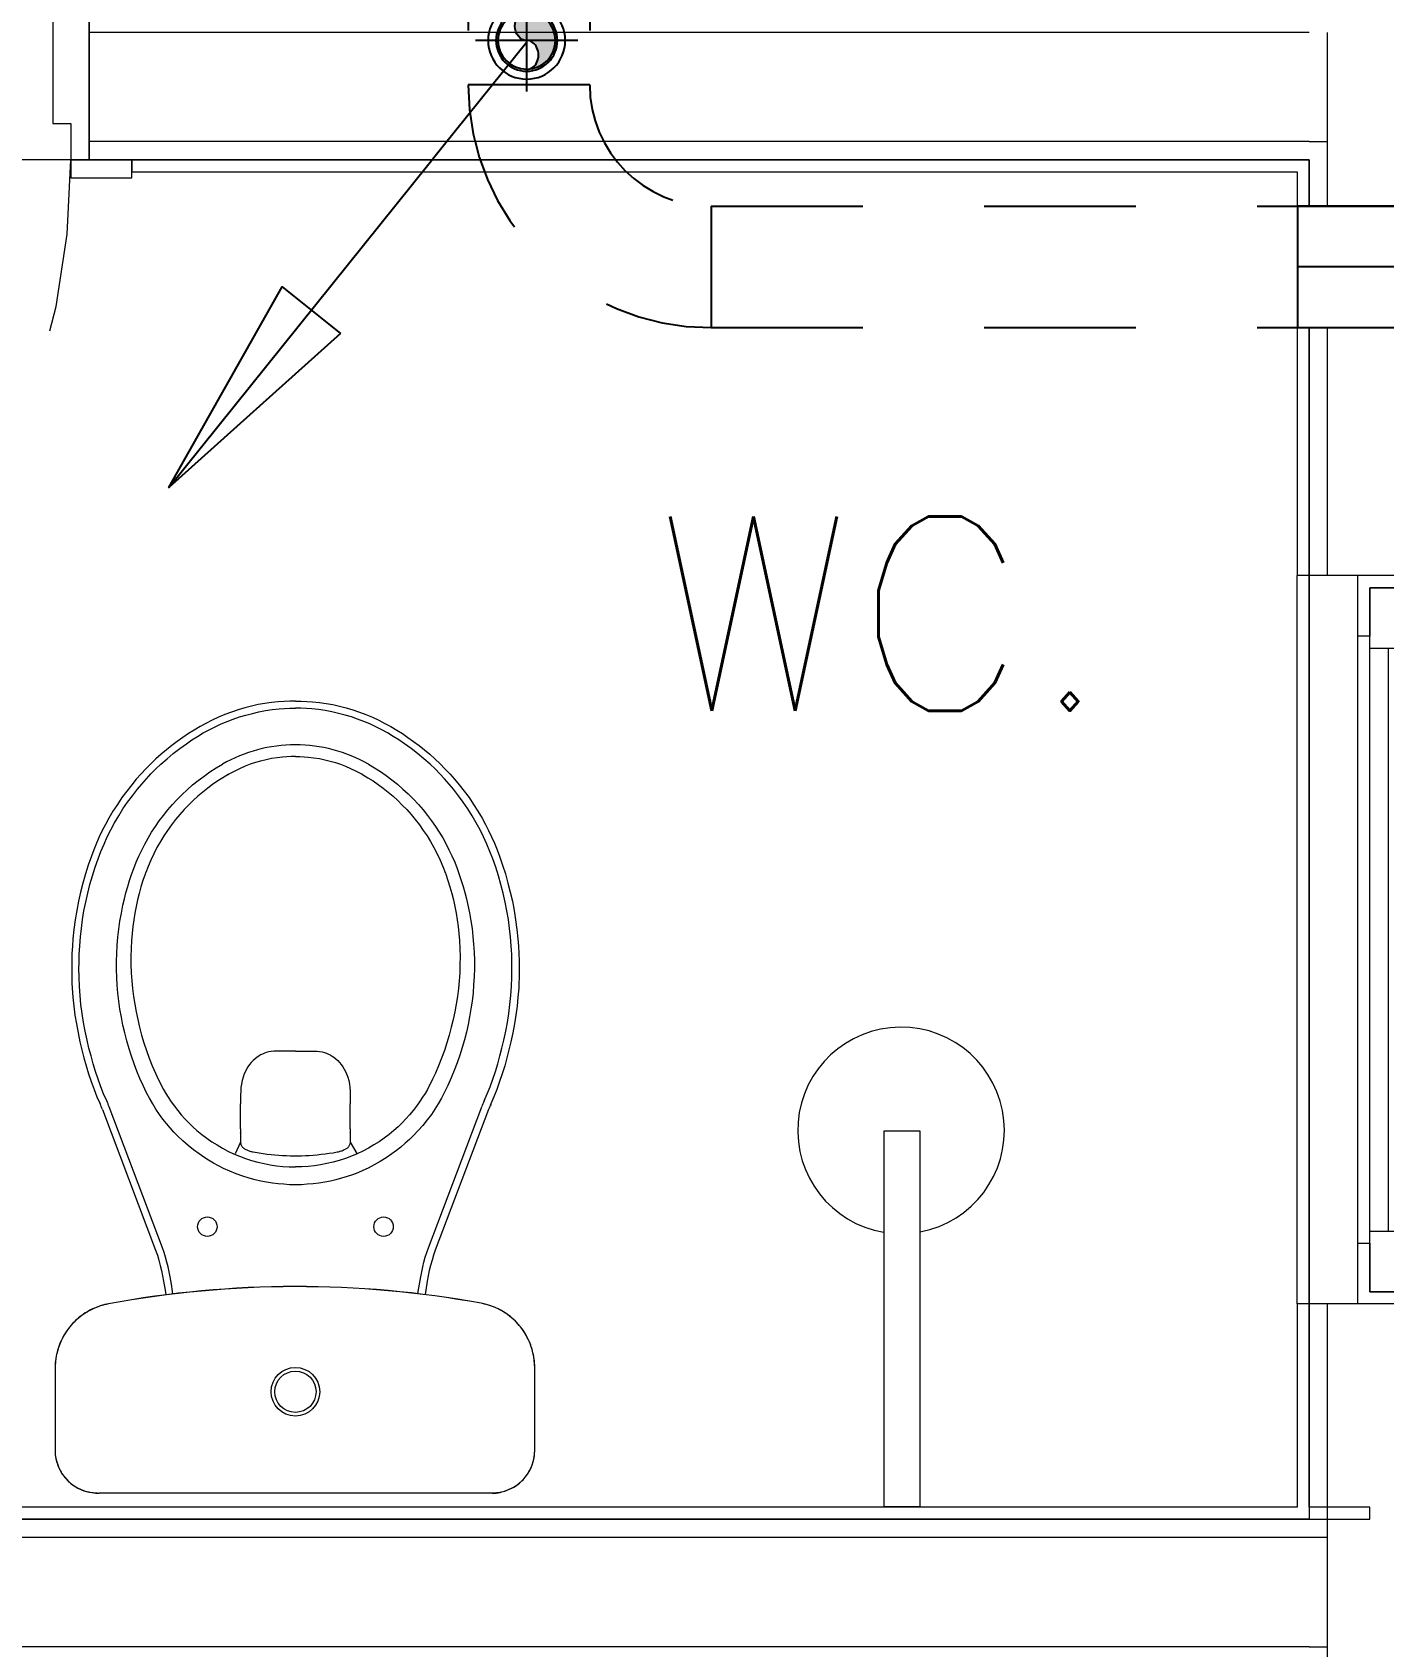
# Model space of a CAD drawing. Header units: millimetres. Extents: x 188.6 to 263.2, y 40.1 to 120.1.
# Drawn here: x 215.052 to 216.165, y 43.477 to 44.807 of the extents above; entities that cross this region are included whole.
import ezdxf

# ---------------------------------------------------------------- set-up
doc = ezdxf.new("R2010")
doc.units = ezdxf.units.MM
doc.set_wipeout_variables(frame=1)
for name, pattern in [('DASHDOT2', [0.5, 0.25, -0.125, 0, -0.125]), ('HIDDEN2', [0.1875, 0.125, -0.0625]), ('Linha Tracejada 3_1', [400, 300, -100]), ('Wipeout_Contour', [1000, 0, -1000])]:
    doc.linetypes.add(name, pattern=pattern)
for name, color, linetype in [('ARQ', 8, 'Continuous'), ('ARQ-BASE', 8, 'Continuous'), ('EXAUSTÃO-AQUECEDOR', 244, 'HIDDEN2'), ('GAS-COL', 7, 'Continuous'), ('GAS-PONTO', 202, 'Continuous'), ('Janelas ARCHICAD', 7, 'Continuous'), ('Portas ARCHICAD', 7, 'Continuous'), ('SAN-EIXOS', 8, 'DASHDOT2')]:
    doc.layers.add(name, color=color, linetype=linetype)
doc.styles.add('60-75', font='romans.shx', dxfattribs={"height": 0.12})
doc.dimstyles.new('IND75', dxfattribs={"dimtxt": 0.15, "dimasz": 0.1875, "dimexe": 0.15, "dimexo": 0, "dimgap": 0.1, "dimtad": 1, "dimzin": 10, "dimdsep": 46, "dimtxsty": '60-75', "dimcen": 0, "dimclrd": 256, "dimclre": 1, "dimclrt": 256, "dimadec": 0, "dimazin": 0, "dimtfac": 1, "dimtix": 1, "dimtmove": 2, "dimatfit": 3, "dimfxl": 0.15, "dimtolj": 1, "dimtzin": 6, "dimarcsym": 0})

# ---------------------------------------------------------------- blocks, each defined once
blk = doc.blocks.new('Janela 21')
at = {"layer": 'Janelas ARCHICAD', "color": 8, "linetype": 'Continuous', "lineweight": 0}
for p, q in [((-300, 80), (300, 80)), ((-300, 80), (-300, 65)), ((300, 80), (300, 65)), ((-300, 65), (-300, 0)), ((300, 65), (300, 0)), ((-300, 0), (-290, 0)), ((-300, 0), (-300, -50)), ((-300, 0), (-300, -50)), ((-290, 0), (-290, -40)), ((-290, 0), (290, 0)), ((290, -40), (290, 0)), ((290, 0), (300, 0)), ((300, 0), (300, -50)), ((300, 0), (300, -50)), ((-290, -10), (-240, -10)), ((-290, -40), (-290, -10)), ((-240, -10), (240, -10)), ((-240, -10), (-240, -40)), ((-240, -10), (240, -10)), ((240, -40), (240, -10)), ((240, -10), (290, -10)), ((290, -10), (290, -40)), ((-240, -25), (240, -25)), ((-250, -50), (-300, -50)), ((-300, -50), (-300, -75)), ((-290, -40), (-250, -40)), ((-240, -40), (-290, -40)), ((-250, -40), (-250, -50)), ((250, -50), (-250, -50)), ((240, -40), (-240, -40)), ((290, -40), (240, -40)), ((250, -50), (250, -40)), ((250, -40), (290, -40)), ((300, -50), (250, -50)), ((300, -50), (300, -75)), ((-300, -75), (-300, -90)), ((300, -75), (300, -90)), ((-300, -90), (300, -90))]:
    blk.add_line(p, q, dxfattribs=at)
blk = doc.blocks.new('Porta 21_4')
at = {"layer": 'Portas ARCHICAD', "color": 8, "linetype": 'Continuous', "lineweight": 0}
for p, q in [((270, 0), (270, 600)), ((270, 600), (300, 600)), ((300, 600), (300, 0)), ((-300, 15), (-350, 15)), ((-350, 15), (-350, 0)), ((-300, 0), (-300, 15)), ((350, 15), (300, 15)), ((300, 15), (300, 0)), ((350, 0), (350, 15)), ((-350, 0), (-300, 0)), ((-315, 0), (-350, 0)), ((-315, 0), (-350, 0)), ((-315, 0), (315, 0)), ((-300, 0), (-315, 0)), ((-315, 0), (-315, -120)), ((-315, -15), (-315, 0)), ((-315, -15), (-315, 0)), ((-300, -30), (-300, 0)), ((300, 0), (270, 0)), ((300, 0), (350, 0)), ((315, 0), (300, 0)), ((300, 0), (300, -30)), ((315, -120), (315, 0)), ((315, -15), (315, 0)), ((315, -15), (315, 0)), ((315, 0), (350, 0)), ((315, 0), (350, 0)), ((-315, -105), (-315, -15)), ((-315, -105), (-315, -15)), ((315, -105), (315, -15)), ((315, -105), (315, -15)), ((-285, -30), (-300, -30)), ((-285, -120), (-285, -30)), ((300, -30), (285, -30)), ((285, -30), (285, -120)), ((-315, -120), (-315, -105)), ((-315, -120), (-315, -105)), ((315, -120), (315, -105)), ((315, -120), (315, -105)), ((-300, -120), (-350, -120)), ((-350, -120), (-350, -135)), ((-315, -120), (-350, -120)), ((-315, -120), (-350, -120)), ((-315, -120), (-285, -120)), ((-300, -135), (-300, -120)), ((285, -120), (315, -120)), ((350, -120), (300, -120)), ((300, -120), (300, -135)), ((315, -120), (350, -120)), ((315, -120), (350, -120)), ((350, -135), (350, -120)), ((-350, -135), (-300, -135)), ((300, -135), (350, -135))]:
    blk.add_line(p, q, dxfattribs=at)
at = {"layer": 'Portas ARCHICAD', "color": 8, "linetype": 'Linha Tracejada 3_1', "lineweight": 0}
blk.add_arc((300, 0), 600, 90, 180, dxfattribs=at)
blk = doc.blocks.new('Vão de Janela Simples_10')
at = {"layer": 'Janelas ARCHICAD', "color": 8, "linetype": 'Continuous', "lineweight": 0}
for p, q in [((-300, 0), (-300, -10)), ((-300, 0), (300, 0)), ((300, 0), (300, -10)), ((-300, -10), (300, -10))]:
    blk.add_line(p, q, dxfattribs=at)
blk = doc.blocks.new('Vão de Porta Simples_20')
at = {"layer": 'Portas ARCHICAD', "color": 7, "linetype": 'Continuous', "lineweight": 0}
for p, q in [((-350, 0), (-350, -10)), ((350, 0), (350, -10))]:
    blk.add_line(p, q, dxfattribs=at)
blk = doc.blocks.new('arq-3pav')
at = {"layer": 'ARQ', "color": 8, "linetype": 'Continuous', "lineweight": 0}
for p, q in [((11.1853, 4.1024), (11.1353, 4.1024)), ((10.2602, 3.9534), (10.2602, 3.9532)), ((10.2602, 3.9534), (10.2602, 3.9534)), ((10.2053, 3.9388), (10.2049, 3.9386)), ((10.205, 3.9384), (10.2054, 3.9387)), ((10.315, 3.9387), (10.3154, 3.9384)), ((10.3151, 3.9388), (10.3155, 3.9386)), ((10.1369, 3.8578), (10.1368, 3.8575)), ((10.1369, 3.8575), (10.137, 3.8578)), ((10.3834, 3.8578), (10.3835, 3.8575)), ((10.3835, 3.8578), (10.3837, 3.8575)), ((10.2602, 3.7107), (10.2446, 3.7107)), ((10.2602, 3.7107), (10.2758, 3.7107)), ((10.1496, 3.6828), (10.1497, 3.6825)), ((10.1499, 3.6826), (10.1498, 3.683)), ((10.215, 3.6747), (10.215, 3.6672)), ((10.3054, 3.6747), (10.3054, 3.6672)), ((10.3706, 3.683), (10.3705, 3.6826)), ((10.3708, 3.6828), (10.3707, 3.6825)), ((10.1012, 3.6626), (10.145, 3.5466)), ((10.1506, 3.5487), (10.1067, 3.6647)), ((10.215, 3.6466), (10.215, 3.6672)), ((10.3054, 3.6466), (10.3054, 3.6672)), ((10.3698, 3.5487), (10.4137, 3.6647)), ((10.4192, 3.6626), (10.3754, 3.5466)), ((10.4215, 3.6665), (10.4216, 3.6665)), ((10.215, 3.6466), (10.215, 3.6432)), ((10.3054, 3.6466), (10.3054, 3.6432)), ((10.7449, 3.6448), (10.7449, 3.3353)), ((10.7749, 3.6448), (10.7449, 3.6448)), ((10.7749, 3.3353), (10.7749, 3.6448)), ((10.215, 3.6356), (10.2105, 3.6259)), ((10.215, 3.6431), (10.215, 3.6432)), ((10.215, 3.6432), (10.215, 3.643)), ((10.215, 3.643), (10.215, 3.6356)), ((10.3054, 3.6431), (10.3054, 3.6432)), ((10.3054, 3.6432), (10.3054, 3.643)), ((10.3054, 3.643), (10.3054, 3.6356)), ((10.3054, 3.6356), (10.3107, 3.6262)), ((10.2602, 3.6155), (10.2602, 3.6152)), ((10.1063, 3.5024), (10.1063, 3.5024)), ((10.4131, 3.5029), (10.4131, 3.5029)), ((11.1853, 3.5024), (11.1353, 3.5024)), ((10.0623, 3.4495), (10.0623, 3.3816)), ((10.0623, 3.4495), (10.0623, 3.4495)), ((10.0623, 3.4495), (10.0623, 3.3816)), ((10.4573, 3.3816), (10.4573, 3.45)), ((10.4573, 3.45), (10.4573, 3.45)), ((10.4573, 3.3816), (10.4573, 3.45)), ((10.0623, 3.3816), (10.0623, 3.3816)), ((10.4573, 3.3816), (10.4573, 3.3816)), ((10.0971, 3.3467), (10.0971, 3.3467)), ((10.4225, 3.3464), (10.0984, 3.3464)), ((10.4224, 3.3467), (10.4224, 3.3467)), ((10.4225, 3.3464), (10.4225, 3.3467)), ((10.7749, 3.3353), (10.7449, 3.3353))]:
    blk.add_line(p, q, dxfattribs=at)
at = {"layer": 'ARQ', "color": 8, "linetype": 'Continuous', "lineweight": 0, "flags": 128}
for points in [[(10.1253, 4.435), (11.0853, 4.435)], [(11.0853, 4.435), (11.0853, 4.1024)], [(10.2602, 3.9991), (10.2555, 3.9991), (10.2508, 3.9988), (10.2461, 3.9985), (10.2405, 3.9979), (10.235, 3.9971), (10.2295, 3.9961), (10.224, 3.9949), (10.2186, 3.9935), (10.213, 3.9918), (10.2075, 3.99), (10.2021, 3.9879), (10.1967, 3.9857), (10.1915, 3.9833), (10.1865, 3.9807), (10.1816, 3.978), (10.1768, 3.9752), (10.1721, 3.9722), (10.1675, 3.9691), (10.1629, 3.9658), (10.1583, 3.9624), (10.1539, 3.9589), (10.1495, 3.9552), (10.1453, 3.9514), (10.1411, 3.9474), (10.137, 3.9432), (10.133, 3.939), (10.1291, 3.9346), (10.1254, 3.9301), (10.1212, 3.9249), (10.1173, 3.9195), (10.1135, 3.9139), (10.1099, 3.9083), (10.1065, 3.9025), (10.1037, 3.8974), (10.1011, 3.8923), (10.0986, 3.8871), (10.0963, 3.8819), (10.0941, 3.8765), (10.0921, 3.8712), (10.0895, 3.8639), (10.0872, 3.8566), (10.0851, 3.8491), (10.0832, 3.8417), (10.0815, 3.8342), (10.0801, 3.8266), (10.0788, 3.8188), (10.0777, 3.8109), (10.0769, 3.8031), (10.0765, 3.7971), (10.0761, 3.7911), (10.0759, 3.7851), (10.0759, 3.7792)], [(10.0818, 3.7791), (10.0819, 3.783), (10.0821, 3.7902), (10.0825, 3.7975), (10.0831, 3.8047), (10.0839, 3.8118), (10.0849, 3.819), (10.086, 3.8261), (10.0875, 3.8334), (10.0891, 3.8407), (10.0909, 3.8479), (10.093, 3.855), (10.0952, 3.8621), (10.0977, 3.8691), (10.1, 3.8752), (10.1025, 3.8812), (10.1052, 3.8871), (10.1081, 3.893), (10.1112, 3.8987), (10.1146, 3.9045), (10.1181, 3.9102), (10.1219, 3.9157), (10.1259, 3.9211), (10.13, 3.9264), (10.1336, 3.9307), (10.1374, 3.935), (10.1412, 3.9391), (10.1452, 3.9431), (10.1493, 3.947), (10.1544, 3.9515), (10.1596, 3.9558), (10.1649, 3.9599), (10.1704, 3.9639), (10.1749, 3.967), (10.1796, 3.9699), (10.1843, 3.9728), (10.1892, 3.9754), (10.1941, 3.9779), (10.199, 3.9802), (10.2039, 3.9823), (10.209, 3.9842), (10.2141, 3.986), (10.2193, 3.9875), (10.2247, 3.9889), (10.2301, 3.9901), (10.2356, 3.9912), (10.2411, 3.992), (10.2467, 3.9926), (10.2512, 3.9929), (10.2557, 3.9931), (10.2602, 3.9932)], [(10.2602, 3.9991), (10.2649, 3.9991), (10.2696, 3.9988), (10.2743, 3.9985), (10.2799, 3.9979), (10.2854, 3.9971), (10.2909, 3.9961), (10.2964, 3.9949), (10.3019, 3.9935), (10.3074, 3.9918), (10.3129, 3.99), (10.3183, 3.9879), (10.3237, 3.9857), (10.329, 3.9833), (10.3339, 3.9807), (10.3388, 3.978), (10.3436, 3.9752), (10.3483, 3.9722), (10.3529, 3.9691), (10.3575, 3.9658), (10.3621, 3.9624), (10.3665, 3.9589), (10.3709, 3.9552), (10.3751, 3.9514), (10.3793, 3.9474), (10.3834, 3.9432), (10.3874, 3.939), (10.3913, 3.9346), (10.395, 3.9301), (10.3992, 3.9249), (10.4032, 3.9195), (10.4069, 3.9139), (10.4105, 3.9083), (10.4139, 3.9025), (10.4167, 3.8974), (10.4193, 3.8923), (10.4218, 3.8871), (10.4241, 3.8819), (10.4263, 3.8765), (10.4283, 3.8712), (10.4309, 3.8639), (10.4332, 3.8566), (10.4353, 3.8491), (10.4372, 3.8417), (10.4389, 3.8342), (10.4403, 3.8266), (10.4416, 3.8188), (10.4427, 3.8109), (10.4435, 3.8031), (10.4439, 3.7971), (10.4443, 3.7911), (10.4445, 3.7851), (10.4446, 3.7792)], [(10.4386, 3.7791), (10.4386, 3.783), (10.4384, 3.7902), (10.438, 3.7975), (10.4374, 3.8047), (10.4366, 3.8118), (10.4356, 3.819), (10.4344, 3.8261), (10.4329, 3.8334), (10.4313, 3.8407), (10.4295, 3.8479), (10.4274, 3.855), (10.4252, 3.8621), (10.4227, 3.8691), (10.4204, 3.8752), (10.4179, 3.8812), (10.4152, 3.8871), (10.4123, 3.893), (10.4092, 3.8987), (10.4058, 3.9045), (10.4023, 3.9102), (10.3985, 3.9157), (10.3946, 3.9211), (10.3904, 3.9264), (10.3868, 3.9307), (10.383, 3.935), (10.3792, 3.9391), (10.3752, 3.9431), (10.3711, 3.947), (10.366, 3.9515), (10.3608, 3.9558), (10.3555, 3.9599), (10.35, 3.9639), (10.3455, 3.967), (10.3408, 3.9699), (10.3361, 3.9728), (10.3313, 3.9754), (10.3264, 3.9779), (10.3215, 3.9802), (10.3165, 3.9823), (10.3114, 3.9842), (10.3063, 3.986), (10.3012, 3.9875), (10.2958, 3.9889), (10.2903, 3.9901), (10.2848, 3.9912), (10.2793, 3.992), (10.2738, 3.9926), (10.2692, 3.9929), (10.2647, 3.9931), (10.2602, 3.9932)], [(10.2602, 3.9534), (10.2567, 3.9533), (10.2532, 3.9531), (10.2496, 3.9529), (10.2451, 3.9523), (10.2405, 3.9516), (10.236, 3.9507), (10.2315, 3.9496), (10.2273, 3.9484), (10.223, 3.947), (10.2189, 3.9454), (10.2148, 3.9436), (10.2108, 3.9417), (10.208, 3.9403), (10.2053, 3.9388)], [(10.2602, 3.9534), (10.2637, 3.9533), (10.2673, 3.9531), (10.2708, 3.9529), (10.2753, 3.9523), (10.2799, 3.9516), (10.2844, 3.9507), (10.2889, 3.9496), (10.2931, 3.9484), (10.2974, 3.947), (10.3015, 3.9454), (10.3056, 3.9436), (10.3097, 3.9417), (10.3124, 3.9403), (10.3151, 3.9388)], [(10.127, 3.8612), (10.129, 3.8663), (10.1312, 3.8713), (10.1336, 3.8763), (10.1361, 3.8812), (10.1388, 3.886), (10.1417, 3.8909), (10.1448, 3.8957), (10.148, 3.9003), (10.1514, 3.9049), (10.155, 3.9093), (10.1588, 3.9137), (10.1627, 3.9179), (10.1668, 3.9221), (10.1711, 3.926), (10.1754, 3.9299), (10.1801, 3.9337), (10.1849, 3.9373), (10.1898, 3.9407), (10.1949, 3.944), (10.2, 3.947)], [(10.2049, 3.9386), (10.2005, 3.9359), (10.1962, 3.9332), (10.192, 3.9302), (10.1879, 3.9272), (10.1839, 3.924), (10.1799, 3.9206), (10.176, 3.917), (10.1722, 3.9134), (10.1686, 3.9096), (10.165, 3.9056), (10.1615, 3.9014), (10.1581, 3.897), (10.1549, 3.8925), (10.1518, 3.888), (10.149, 3.8833), (10.1461, 3.8783), (10.1435, 3.8732), (10.141, 3.868), (10.1388, 3.8627), (10.1369, 3.8578)], [(10.2049, 3.9386), (10.2049, 3.9385), (10.205, 3.9384), (10.205, 3.9384)], [(10.2053, 3.9388), (10.2054, 3.9387)], [(10.3151, 3.9388), (10.315, 3.9387)], [(10.3155, 3.9386), (10.3155, 3.9385), (10.3155, 3.9384), (10.3154, 3.9384)], [(10.3155, 3.9386), (10.3199, 3.9359), (10.3242, 3.9332), (10.3284, 3.9302), (10.3326, 3.9272), (10.3366, 3.924), (10.3406, 3.9206), (10.3445, 3.917), (10.3482, 3.9134), (10.3519, 3.9096), (10.3554, 3.9056), (10.3589, 3.9014), (10.3623, 3.897), (10.3655, 3.8925), (10.3686, 3.888), (10.3715, 3.8833), (10.3743, 3.8783), (10.3769, 3.8732), (10.3794, 3.868), (10.3816, 3.8627), (10.3835, 3.8578)], [(10.3204, 3.947), (10.3254, 3.9441), (10.3303, 3.9409), (10.335, 3.9376), (10.3397, 3.9341), (10.3442, 3.9305), (10.3488, 3.9265), (10.3532, 3.9225), (10.3574, 3.9182), (10.3615, 3.9138), (10.3654, 3.9093), (10.369, 3.9048), (10.3724, 3.9003), (10.3756, 3.8957), (10.3786, 3.8911), (10.3815, 3.8864), (10.3841, 3.8816), (10.3867, 3.8766), (10.3891, 3.8715), (10.3914, 3.8664), (10.3934, 3.8612)], [(10.1376, 3.6764), (10.1348, 3.6823), (10.1321, 3.6882), (10.1296, 3.6942), (10.1273, 3.7003), (10.1251, 3.7064), (10.1231, 3.7126), (10.1213, 3.7191), (10.1196, 3.7256), (10.1181, 3.7321), (10.1168, 3.7387), (10.1156, 3.7453), (10.1147, 3.7519), (10.114, 3.7584), (10.1134, 3.7649), (10.113, 3.7714), (10.1128, 3.7779), (10.1128, 3.7845), (10.113, 3.791), (10.1134, 3.7977), (10.1139, 3.8044), (10.1147, 3.8111), (10.1156, 3.8177), (10.1168, 3.8243), (10.1181, 3.8309), (10.1193, 3.836), (10.1206, 3.8411), (10.122, 3.8462), (10.1236, 3.8512), (10.1252, 3.8562), (10.127, 3.8612)], [(10.1368, 3.8575), (10.1364, 3.8564), (10.1346, 3.8512), (10.1329, 3.8459), (10.1315, 3.8406), (10.1301, 3.8352), (10.1289, 3.8299), (10.1279, 3.8243), (10.127, 3.8188), (10.1262, 3.8132), (10.1256, 3.8076), (10.1251, 3.8019), (10.1248, 3.7953), (10.1246, 3.7886), (10.1247, 3.7819), (10.125, 3.7752), (10.1254, 3.7686), (10.126, 3.7621), (10.1268, 3.7557), (10.1278, 3.7493), (10.129, 3.7429), (10.1303, 3.7366), (10.1318, 3.7303), (10.1335, 3.7238), (10.1354, 3.7174), (10.1375, 3.7111), (10.1398, 3.7048), (10.1423, 3.6986), (10.1449, 3.6925), (10.1472, 3.6876), (10.1496, 3.6828)], [(10.1368, 3.8575), (10.1369, 3.8575), (10.1369, 3.8575)], [(10.1369, 3.8578), (10.137, 3.8578), (10.137, 3.8578), (10.137, 3.8578)], [(10.3837, 3.8575), (10.384, 3.8564), (10.3858, 3.8512), (10.3875, 3.8459), (10.389, 3.8406), (10.3903, 3.8352), (10.3915, 3.8299), (10.3925, 3.8243), (10.3934, 3.8188), (10.3942, 3.8132), (10.3948, 3.8076), (10.3953, 3.8019), (10.3956, 3.7953), (10.3958, 3.7886), (10.3957, 3.7819), (10.3955, 3.7752), (10.395, 3.7686), (10.3944, 3.7621), (10.3936, 3.7557), (10.3926, 3.7493), (10.3915, 3.7429), (10.3901, 3.7366), (10.3886, 3.7303), (10.3869, 3.7238), (10.385, 3.7174), (10.3829, 3.7111), (10.3806, 3.7048), (10.3781, 3.6986), (10.3755, 3.6925), (10.3732, 3.6876), (10.3708, 3.6828)], [(10.3934, 3.8612), (10.3952, 3.8562), (10.3968, 3.8512), (10.3984, 3.8462), (10.3998, 3.8412), (10.4011, 3.8361), (10.4023, 3.8309), (10.4036, 3.8245), (10.4047, 3.8181), (10.4057, 3.8116), (10.4064, 3.8052), (10.407, 3.7987), (10.4074, 3.7921), (10.4076, 3.7854), (10.4076, 3.7787), (10.4074, 3.772), (10.407, 3.7653), (10.4065, 3.7586), (10.4057, 3.7519), (10.4048, 3.7455), (10.4037, 3.739), (10.4025, 3.7326), (10.401, 3.7263), (10.3994, 3.72), (10.3976, 3.7137), (10.3956, 3.7073), (10.3934, 3.701), (10.391, 3.6947), (10.3885, 3.6885), (10.3857, 3.6824), (10.3828, 3.6764)], [(10.3835, 3.8578), (10.3835, 3.8578), (10.3834, 3.8578), (10.3834, 3.8578)], [(10.3837, 3.8575), (10.3835, 3.8575), (10.3835, 3.8575)], [(10.0759, 3.7792), (10.0759, 3.775), (10.076, 3.7709), (10.0761, 3.7667), (10.0763, 3.7626), (10.0769, 3.7552), (10.0776, 3.7478), (10.0786, 3.7404), (10.0798, 3.733), (10.0811, 3.7257), (10.0827, 3.7184)], [(10.0885, 3.7197), (10.087, 3.727), (10.0856, 3.7343), (10.0844, 3.7416), (10.0835, 3.749), (10.0828, 3.7565), (10.0822, 3.764), (10.0819, 3.7716), (10.0818, 3.7791)], [(10.4319, 3.7197), (10.4335, 3.727), (10.4348, 3.7343), (10.436, 3.7416), (10.4369, 3.749), (10.4377, 3.7565), (10.4382, 3.764), (10.4385, 3.7716), (10.4386, 3.7791)], [(10.4446, 3.7792), (10.4445, 3.775), (10.4444, 3.7709), (10.4443, 3.7667), (10.4441, 3.7626), (10.4435, 3.7552), (10.4428, 3.7478), (10.4418, 3.7404), (10.4407, 3.733), (10.4393, 3.7257), (10.4377, 3.7184)], [(10.0827, 3.7184), (10.0843, 3.7117), (10.086, 3.7051), (10.0878, 3.6985), (10.0898, 3.692), (10.092, 3.6855), (10.0943, 3.679), (10.0967, 3.6731), (10.0992, 3.6672)], [(10.1047, 3.6696), (10.1022, 3.6754), (10.0999, 3.6812), (10.0976, 3.6874), (10.0955, 3.6938), (10.0936, 3.7002), (10.0918, 3.7067), (10.0901, 3.7132), (10.0885, 3.7197)], [(10.4157, 3.6696), (10.4182, 3.6754), (10.4205, 3.6812), (10.4228, 3.6874), (10.4249, 3.6938), (10.4268, 3.7002), (10.4286, 3.7067), (10.4303, 3.7132), (10.4319, 3.7197)], [(10.4377, 3.7184), (10.4361, 3.7117), (10.4344, 3.7051), (10.4326, 3.6985), (10.4306, 3.692), (10.4284, 3.6855), (10.4261, 3.679), (10.4237, 3.6731), (10.4212, 3.6672)], [(10.2286, 3.7057), (10.2269, 3.7044), (10.2253, 3.7029), (10.2238, 3.7013), (10.2224, 3.6996), (10.2211, 3.6978), (10.22, 3.6958), (10.219, 3.6939), (10.2181, 3.6919), (10.2171, 3.6892), (10.2164, 3.6864), (10.2157, 3.6834), (10.2153, 3.6806), (10.2151, 3.6777), (10.215, 3.6747)], [(10.2446, 3.7107), (10.2424, 3.7106), (10.2403, 3.7104), (10.2382, 3.71), (10.2362, 3.7095), (10.2346, 3.7089), (10.233, 3.7082), (10.2315, 3.7075), (10.2301, 3.7066), (10.2286, 3.7057)], [(10.2758, 3.7107), (10.278, 3.7106), (10.2801, 3.7104), (10.2822, 3.71), (10.2842, 3.7095), (10.2858, 3.7089), (10.2874, 3.7082), (10.2889, 3.7075), (10.2904, 3.7066), (10.2918, 3.7057)], [(10.2918, 3.7057), (10.2935, 3.7044), (10.2951, 3.7029), (10.2966, 3.7013), (10.298, 3.6996), (10.2993, 3.6978), (10.3004, 3.6958), (10.3014, 3.6939), (10.3023, 3.6919), (10.3033, 3.6892), (10.3041, 3.6864), (10.3047, 3.6834), (10.3051, 3.6806), (10.3053, 3.6777), (10.3054, 3.6747)], [(10.2602, 3.6006), (10.2554, 3.6006), (10.2507, 3.6009), (10.2459, 3.6013), (10.2412, 3.6019), (10.2364, 3.6026), (10.2316, 3.6036), (10.2269, 3.6047), (10.2222, 3.6059), (10.2168, 3.6076), (10.2114, 3.6095), (10.2061, 3.6117), (10.2009, 3.614), (10.1967, 3.6161), (10.1926, 3.6184), (10.1886, 3.6208), (10.1846, 3.6233), (10.1808, 3.6259), (10.1762, 3.6293), (10.1718, 3.6329), (10.1675, 3.6367), (10.1634, 3.6406), (10.1601, 3.644), (10.157, 3.6475), (10.1539, 3.6511), (10.151, 3.6547), (10.1483, 3.6585), (10.1453, 3.6628), (10.1426, 3.6673), (10.14, 3.6718), (10.1376, 3.6764)], [(10.1496, 3.6828), (10.1497, 3.6829), (10.1498, 3.6829), (10.1498, 3.6829)], [(10.15, 3.6826), (10.1499, 3.6826), (10.1499, 3.6825), (10.1497, 3.6825)], [(10.1497, 3.6825), (10.1515, 3.6791), (10.1534, 3.6758), (10.1554, 3.6726), (10.1579, 3.6688), (10.1605, 3.6652), (10.1633, 3.6616), (10.1661, 3.6582), (10.1692, 3.6548), (10.1724, 3.6515), (10.1757, 3.6483), (10.1791, 3.6452), (10.183, 3.642), (10.1871, 3.6389), (10.1913, 3.636), (10.1956, 3.6333), (10.2, 3.6307), (10.2046, 3.6283), (10.2093, 3.6261), (10.214, 3.6241), (10.219, 3.6222), (10.2241, 3.6206), (10.2292, 3.6192), (10.2344, 3.618), (10.2395, 3.617), (10.2446, 3.6162), (10.2498, 3.6157), (10.255, 3.6154), (10.2602, 3.6152)], [(10.3707, 3.6825), (10.3689, 3.6791), (10.367, 3.6758), (10.365, 3.6726), (10.3625, 3.6688), (10.3599, 3.6652), (10.3571, 3.6616), (10.3543, 3.6582), (10.3512, 3.6548), (10.348, 3.6515), (10.3447, 3.6483), (10.3413, 3.6452), (10.3374, 3.642), (10.3333, 3.6389), (10.3291, 3.636), (10.3248, 3.6333), (10.3204, 3.6307), (10.3158, 3.6283), (10.3111, 3.6261), (10.3064, 3.6241), (10.3014, 3.6222), (10.2963, 3.6206), (10.2912, 3.6192), (10.286, 3.618), (10.2809, 3.617), (10.2758, 3.6162), (10.2706, 3.6157), (10.2654, 3.6154), (10.2602, 3.6152)], [(10.3828, 3.6764), (10.3804, 3.6718), (10.3778, 3.6673), (10.3751, 3.6628), (10.3722, 3.6585), (10.3688, 3.6539), (10.3652, 3.6495), (10.3614, 3.6452), (10.3575, 3.6411), (10.3542, 3.6378), (10.3507, 3.6347), (10.3471, 3.6316), (10.3434, 3.6287), (10.3397, 3.6259), (10.3349, 3.6227), (10.3301, 3.6197), (10.3251, 3.6169), (10.3201, 3.6143), (10.3158, 3.6124), (10.3115, 3.6105), (10.3071, 3.6088), (10.3027, 3.6073), (10.2982, 3.6059), (10.2936, 3.6047), (10.289, 3.6036), (10.2843, 3.6027), (10.2796, 3.6019), (10.2748, 3.6013), (10.2699, 3.6009), (10.2651, 3.6006), (10.2602, 3.6006)], [(10.3705, 3.6826), (10.3705, 3.6826), (10.3705, 3.6826), (10.3706, 3.6825), (10.3707, 3.6825)], [(10.3708, 3.6828), (10.3707, 3.6829), (10.3707, 3.6829), (10.3706, 3.6829)], [(10.215, 3.6431), (10.215, 3.643)], [(10.2175, 3.6307), (10.2174, 3.6308), (10.2171, 3.6311), (10.2167, 3.6315), (10.2164, 3.6319), (10.2161, 3.6324), (10.2158, 3.6329), (10.2156, 3.6335), (10.2154, 3.6342), (10.2152, 3.6349), (10.215, 3.6356), (10.215, 3.6356)], [(10.3054, 3.6356), (10.3053, 3.6349), (10.305, 3.6341), (10.3048, 3.6334), (10.3045, 3.6328), (10.3042, 3.6323), (10.3039, 3.6318), (10.3036, 3.6314), (10.3033, 3.631), (10.3029, 3.6307), (10.3029, 3.6307)], [(10.3054, 3.6431), (10.3054, 3.643)], [(10.2255, 3.6274), (10.2252, 3.6275), (10.2244, 3.6276), (10.2237, 3.6278), (10.223, 3.628), (10.2223, 3.6283), (10.2216, 3.6285), (10.221, 3.6288), (10.2203, 3.6291), (10.2197, 3.6294), (10.2191, 3.6297), (10.2185, 3.63), (10.218, 3.6304), (10.2175, 3.6307)], [(10.2602, 3.6241), (10.2589, 3.6241), (10.2559, 3.6242), (10.2527, 3.6243), (10.2496, 3.6244), (10.2465, 3.6247), (10.2433, 3.6249), (10.2401, 3.6253), (10.2369, 3.6256), (10.2337, 3.6261), (10.2304, 3.6266), (10.2271, 3.6271), (10.2255, 3.6274)], [(10.2949, 3.6274), (10.2945, 3.6273), (10.2912, 3.6267), (10.2879, 3.6262), (10.2846, 3.6258), (10.2813, 3.6254), (10.2781, 3.625), (10.2748, 3.6247), (10.2716, 3.6245), (10.2685, 3.6243), (10.2653, 3.6242), (10.2622, 3.6241), (10.2602, 3.6241)], [(10.3029, 3.6307), (10.3026, 3.6305), (10.3021, 3.6302), (10.3015, 3.6298), (10.3009, 3.6295), (10.3003, 3.6292), (10.2996, 3.6288), (10.299, 3.6286), (10.2983, 3.6283), (10.2976, 3.6281), (10.2969, 3.6279), (10.2961, 3.6277), (10.2954, 3.6275), (10.2949, 3.6274)], [(10.145, 3.5466), (10.1465, 3.5425), (10.1477, 3.5383), (10.1489, 3.5341), (10.1499, 3.5298), (10.1508, 3.5254), (10.1516, 3.521), (10.1528, 3.5138), (10.1534, 3.5098)], [(10.1593, 3.5105), (10.159, 3.5125), (10.158, 3.5186), (10.157, 3.5247), (10.1562, 3.5287), (10.1553, 3.5328), (10.1543, 3.5368), (10.1532, 3.5408), (10.152, 3.5448), (10.1506, 3.5487)], [(10.3611, 3.5107), (10.3614, 3.5125), (10.3624, 3.5186), (10.3634, 3.5247), (10.3642, 3.5287), (10.3651, 3.5328), (10.3661, 3.5368), (10.3672, 3.5408), (10.3684, 3.5448), (10.3698, 3.5487)], [(10.3754, 3.5466), (10.374, 3.5425), (10.3727, 3.5383), (10.3715, 3.5341), (10.3705, 3.5298), (10.3696, 3.5254), (10.3688, 3.521), (10.3676, 3.5138), (10.367, 3.51)], [(10.1063, 3.5024), (10.1033, 3.5018), (10.1004, 3.501), (10.0975, 3.5), (10.0947, 3.4989), (10.092, 3.4976), (10.0893, 3.4962), (10.0867, 3.4946), (10.0842, 3.4929), (10.0818, 3.491), (10.0795, 3.489), (10.0774, 3.4869), (10.0753, 3.4847), (10.0734, 3.4823), (10.0717, 3.4799), (10.07, 3.4773), (10.0685, 3.4747), (10.0672, 3.472), (10.066, 3.4692), (10.065, 3.4664), (10.0641, 3.4635), (10.0634, 3.4606), (10.0629, 3.4576), (10.0625, 3.4546), (10.0623, 3.4516), (10.0623, 3.4495)], [(10.1063, 3.5024), (10.1061, 3.5024), (10.1044, 3.502), (10.1027, 3.5016), (10.101, 3.5012), (10.0994, 3.5007), (10.0978, 3.5001), (10.0962, 3.4995), (10.0946, 3.4989), (10.0931, 3.4982), (10.0915, 3.4974), (10.09, 3.4966), (10.0885, 3.4957), (10.0871, 3.4949), (10.0856, 3.4939), (10.0843, 3.4929), (10.0829, 3.4919), (10.0816, 3.4908), (10.0803, 3.4897), (10.079, 3.4886), (10.0778, 3.4874), (10.0766, 3.4861), (10.0755, 3.4849), (10.0744, 3.4836), (10.0733, 3.4822), (10.0723, 3.4809), (10.0713, 3.4795), (10.0704, 3.478), (10.0695, 3.4766), (10.0687, 3.4751), (10.0679, 3.4736), (10.0672, 3.472), (10.0665, 3.4705), (10.0659, 3.4689), (10.0653, 3.4673), (10.0647, 3.4657), (10.0642, 3.464), (10.0638, 3.4624), (10.0634, 3.4607), (10.0631, 3.459), (10.0628, 3.4573), (10.0626, 3.4557), (10.0624, 3.454), (10.0623, 3.4522), (10.0623, 3.4505), (10.0623, 3.4495)], [(10.4573, 3.45), (10.4572, 3.453), (10.4569, 3.456), (10.4565, 3.459), (10.4559, 3.462), (10.4552, 3.4649), (10.4542, 3.4678), (10.4532, 3.4706), (10.4519, 3.4734), (10.4505, 3.4761), (10.449, 3.4787), (10.4473, 3.4812), (10.4455, 3.4836), (10.4435, 3.4859), (10.4414, 3.4881), (10.4392, 3.4902), (10.4369, 3.4921), (10.4345, 3.4939), (10.432, 3.4956), (10.4294, 3.4971), (10.4267, 3.4985), (10.424, 3.4997), (10.4211, 3.5008), (10.4183, 3.5017), (10.4153, 3.5024), (10.4131, 3.5029)], [(10.4573, 3.45), (10.4573, 3.4502), (10.4573, 3.4519), (10.4572, 3.4536), (10.457, 3.4553), (10.4568, 3.457), (10.4566, 3.4587), (10.4563, 3.4604), (10.4559, 3.462), (10.4555, 3.4637), (10.4551, 3.4653), (10.4545, 3.467), (10.454, 3.4686), (10.4534, 3.4702), (10.4527, 3.4718), (10.452, 3.4733), (10.4512, 3.4748), (10.4504, 3.4763), (10.4496, 3.4778), (10.4486, 3.4793), (10.4477, 3.4807), (10.4467, 3.4821), (10.4457, 3.4834), (10.4446, 3.4847), (10.4435, 3.486), (10.4423, 3.4873), (10.4411, 3.4885), (10.4399, 3.4896), (10.4386, 3.4908), (10.4373, 3.4919), (10.4359, 3.4929), (10.4346, 3.4939), (10.4331, 3.4949), (10.4317, 3.4958), (10.4302, 3.4967), (10.4287, 3.4975), (10.4272, 3.4983), (10.4257, 3.499), (10.4241, 3.4997), (10.4225, 3.5003), (10.4209, 3.5009), (10.4193, 3.5014), (10.4176, 3.5019), (10.416, 3.5023), (10.4143, 3.5027), (10.4131, 3.5029)], [(11.0853, 3.5024), (11.0853, 3.3349)], [(10.0623, 3.3816), (10.0624, 3.3782), (10.0629, 3.3748), (10.0638, 3.3715), (10.0649, 3.3682), (10.0664, 3.3652), (10.0681, 3.3622), (10.0702, 3.3595), (10.0725, 3.3569), (10.075, 3.3546), (10.0778, 3.3526), (10.0807, 3.3508), (10.0838, 3.3494), (10.087, 3.3482), (10.0904, 3.3474), (10.0937, 3.3469), (10.0971, 3.3467)], [(10.0623, 3.3816), (10.0623, 3.3808), (10.0623, 3.3794), (10.0624, 3.3781), (10.0626, 3.3767), (10.0628, 3.3753), (10.0631, 3.374), (10.0634, 3.3726), (10.0638, 3.3713), (10.0642, 3.37), (10.0647, 3.3687), (10.0652, 3.3674), (10.0658, 3.3662), (10.0664, 3.365), (10.0671, 3.3638), (10.0678, 3.3626), (10.0686, 3.3615), (10.0694, 3.3604), (10.0703, 3.3593), (10.0712, 3.3583), (10.0721, 3.3573), (10.0731, 3.3563), (10.0741, 3.3554), (10.0751, 3.3545), (10.0762, 3.3536), (10.0773, 3.3528), (10.0785, 3.3521), (10.0797, 3.3514), (10.0809, 3.3507), (10.0821, 3.3501), (10.0833, 3.3495), (10.0846, 3.349), (10.0859, 3.3485), (10.0872, 3.3481), (10.0886, 3.3478), (10.0899, 3.3475), (10.0912, 3.3472), (10.0926, 3.347), (10.094, 3.3468), (10.0954, 3.3467), (10.0967, 3.3467), (10.0971, 3.3467)], [(10.4224, 3.3467), (10.4258, 3.3469), (10.4292, 3.3474), (10.4325, 3.3482), (10.4357, 3.3494), (10.4388, 3.3508), (10.4418, 3.3526), (10.4445, 3.3546), (10.4471, 3.3569), (10.4494, 3.3595), (10.4514, 3.3622), (10.4532, 3.3652), (10.4546, 3.3682), (10.4558, 3.3715), (10.4566, 3.3748), (10.4571, 3.3782), (10.4573, 3.3816)], [(10.4224, 3.3467), (10.4232, 3.3467), (10.4245, 3.3468), (10.4259, 3.3469), (10.4273, 3.347), (10.4287, 3.3473), (10.43, 3.3475), (10.4313, 3.3479), (10.4327, 3.3482), (10.434, 3.3487), (10.4353, 3.3491), (10.4365, 3.3497), (10.4378, 3.3502), (10.439, 3.3509), (10.4402, 3.3515), (10.4414, 3.3523), (10.4425, 3.353), (10.4436, 3.3539), (10.4447, 3.3547), (10.4457, 3.3556), (10.4467, 3.3565), (10.4477, 3.3575), (10.4486, 3.3585), (10.4495, 3.3596), (10.4504, 3.3607), (10.4512, 3.3618), (10.4519, 3.3629), (10.4526, 3.3641), (10.4533, 3.3653), (10.4539, 3.3665), (10.4545, 3.3678), (10.455, 3.3691), (10.4554, 3.3703), (10.4559, 3.3717), (10.4562, 3.373), (10.4565, 3.3743), (10.4568, 3.3757), (10.457, 3.377), (10.4572, 3.3784), (10.4572, 3.3798), (10.4573, 3.3812), (10.4573, 3.3816)], [(11.0853, 3.3349), (9.3853, 3.3349)], [(11.1453, 3.3249), (11.1453, 3.3349)]]:
    blk.add_lwpolyline(points, dxfattribs=at)
at = {"layer": 'ARQ', "color": 8, "linetype": 'Continuous', "lineweight": 0}
for centre, radius in [((10.1876, 3.566), 0.00801), ((10.3328, 3.566), 0.00801), ((10.2602, 3.43), 0.02), ((10.2602, 3.43), 0.017)]:
    blk.add_circle(centre, radius, dxfattribs=at)
for centre, radius, start, end in [((10.2602, 3.8417), 0.1213, 89.9993, 119.7449), ((10.2602, 3.8417), 0.1213, 60.2551, 90.0007), ((10.7591, 3.6453), 0.0851, 280.6789, 260.3838), ((10.0248, 3.6331), 0.0819, 21.1155, 24.6051), ((10.0275, 3.6347), 0.0848, 20.7201, 24.3482), ((10.4929, 3.6347), 0.0848, 155.6518, 159.2799), ((10.4957, 3.6331), 0.0819, 155.3949, 158.8845), ((10.261, 2.6673), 0.8493, 79.6825, 100.496), ((10.261, 2.6673), 0.8494, 79.6825, 100.496), ((10.0984, 3.3715), 0.0251, 258.2657, 270.0025), ((10.4225, 3.3715), 0.0252, 269.9985, 284.5028), ((10.4225, 3.3714), 0.025, 284.5132, 287.5567)]:
    blk.add_arc(centre, radius, start, end, dxfattribs=at)
at = {"color": 8, "linetype": 'Wipeout_Contour', "lineweight": 0, "ltscale": 33807.167622}
blk.add_wipeout([(11.1103, 4.445), (11.0953, 4.445), (11.0953, 4.1024), (11.1103, 4.1024)], dxfattribs=at).dxf.layer = 'ARQ'
at = {"color": 8, "linetype": 'Wipeout_Contour', "lineweight": 0, "ltscale": 35780.915583}
blk.add_wipeout([(11.0953, 3.3099), (11.0953, 3.2199), (11.1103, 3.2199), (11.1103, 3.3099)], dxfattribs=at).dxf.layer = 'ARQ'
at = {"layer": 'ARQ', "color": 8, "linetype": 'Continuous', "lineweight": 0}
for p, q in [((11.1103, 4.1024), (11.0953, 4.1024)), ((11.1353, 4.1024), (11.1103, 4.1024)), ((11.0953, 3.2199), (11.1103, 3.2199)), ((11.1103, 3.2049), (11.1103, 3.2199))]:
    blk.add_line(p, q, dxfattribs=at)
at = {"color": 8, "linetype": 'Wipeout_Contour', "lineweight": 0, "ltscale": 33489.408625}
blk.add_wipeout([(11.0953, 4.46), (11.0953, 4.445), (11.1103, 4.445), (11.1103, 4.46)], dxfattribs=at).dxf.layer = 'ARQ'
at = {"color": 8, "linetype": 'Wipeout_Contour', "lineweight": 0, "ltscale": 35669.062637}
blk.add_wipeout([(11.0953, 3.3249), (11.0953, 3.3099), (11.1103, 3.3099), (11.1103, 3.3249)], dxfattribs=at).dxf.layer = 'ARQ'
at = {"layer": 'ARQ', "color": 8, "linetype": 'Continuous', "lineweight": 0}
for p, q in [((11.1103, 4.1024), (11.1103, 4.445)), ((11.1103, 3.3099), (11.0953, 3.3099)), ((11.1103, 3.2199), (11.1103, 3.3099))]:
    blk.add_line(p, q, dxfattribs=at)
at = {"layer": 'ARQ', "color": 8, "linetype": 'Continuous', "lineweight": 0, "flags": 128}
blk.add_lwpolyline([(11.0953, 4.445), (11.0953, 4.1024)], dxfattribs=at)
at = {"color": 8, "linetype": 'Wipeout_Contour', "lineweight": 0, "ltscale": 33400.47415}
blk.add_wipeout([(11.0953, 4.55), (11.0953, 4.46), (11.1103, 4.46), (11.1103, 4.55)], dxfattribs=at).dxf.layer = 'ARQ'
at = {"color": 8, "linetype": 'Wipeout_Contour', "lineweight": 0, "ltscale": 35468.174584}
blk.add_wipeout([(11.1103, 3.5024), (11.0953, 3.5024), (11.0953, 3.3249), (11.1103, 3.3249)], dxfattribs=at).dxf.layer = 'ARQ'
at = {"layer": 'ARQ', "color": 8, "linetype": 'Continuous', "lineweight": 0}
for p, q in [((11.1103, 4.46), (11.1103, 4.55)), ((11.0953, 4.46), (11.1103, 4.46)), ((11.1103, 4.445), (11.1103, 4.46)), ((11.1103, 3.5024), (11.0953, 3.5024)), ((11.1103, 3.3249), (11.1103, 3.5024)), ((11.1353, 3.5024), (11.1103, 3.5024)), ((11.1103, 3.3099), (11.1103, 3.3249))]:
    blk.add_line(p, q, dxfattribs=at)
at = {"layer": 'ARQ', "color": 8, "linetype": 'Continuous', "lineweight": 0, "flags": 128}
for points in [[(11.0953, 3.5024), (11.0953, 3.3249)], [(11.0953, 3.3349), (11.0953, 3.5024)], [(11.1453, 3.3349), (11.0953, 3.3349)]]:
    blk.add_lwpolyline(points, dxfattribs=at)
at = {"layer": 'ARQ', "color": 8, "linetype": 'Continuous', "lineweight": 0, "yscale": 0.001, "rotation": 270.0000221214999}
for name, p, xscale in [('Vão de Janela Simples_10', (11.0953, 3.8024), -0.001), ('Janela 21', (11.1853, 3.8024), 0.001)]:
    blk.add_blockref(name, p, dxfattribs=dict(at, xscale=xscale))
at = {"color": 8, "linetype": 'Wipeout_Contour', "lineweight": 0, "ltscale": 35184.815517}
blk.add_wipeout([(10.0903, 4.55), (11.0953, 4.55), (11.0953, 4.565), (10.0903, 4.565)], dxfattribs=at).dxf.layer = 'ARQ'
at = {"color": 8, "linetype": 'Wipeout_Contour', "lineweight": 0, "ltscale": 35268.964614}
blk.add_wipeout([(11.0953, 4.55), (10.0903, 4.55), (10.0903, 4.46), (11.0953, 4.46)], dxfattribs=at).dxf.layer = 'ARQ'
at = {"color": 8, "linetype": 'Wipeout_Contour', "lineweight": 0, "ltscale": 38693.944994}
blk.add_wipeout([(9.3753, 3.3099), (11.0953, 3.3099), (11.0953, 3.3249), (9.3753, 3.3249)], dxfattribs=at).dxf.layer = 'ARQ'
at = {"layer": 'ARQ', "color": 8, "linetype": 'Continuous', "lineweight": 0}
blk.add_line((11.0953, 4.55), (10.0903, 4.55), dxfattribs=at)
at = {"layer": 'ARQ', "color": 8, "linetype": 'Continuous', "lineweight": 0, "flags": 128}
for points in [[(9.3753, 3.3249), (11.1453, 3.3249)], [(11.0953, 3.3249), (9.3753, 3.3249)]]:
    blk.add_lwpolyline(points, dxfattribs=at)
at = {"color": 8, "linetype": 'Wipeout_Contour', "lineweight": 0, "ltscale": 35353.420055}
blk.add_wipeout([(11.0953, 4.46), (10.0903, 4.46), (10.0903, 4.445), (11.0953, 4.445)], dxfattribs=at).dxf.layer = 'ARQ'
at = {"color": 8, "linetype": 'Wipeout_Contour', "lineweight": 0, "ltscale": 38824.405701}
blk.add_wipeout([(9.3603, 3.2199), (11.0953, 3.2199), (11.0953, 3.3099), (9.3603, 3.3099)], dxfattribs=at).dxf.layer = 'ARQ'
at = {"layer": 'ARQ', "color": 8, "linetype": 'Continuous', "lineweight": 0}
for p, q in [((10.0903, 4.55), (10.0903, 4.46)), ((11.0953, 4.46), (10.0903, 4.46)), ((10.0903, 4.46), (10.0903, 4.445)), ((10.0903, 4.445), (10.1253, 4.445)), ((11.0953, 3.3099), (9.3603, 3.3099)), ((11.0953, 3.2199), (7.4353, 3.2199))]:
    blk.add_line(p, q, dxfattribs=at)
at = {"layer": 'ARQ', "color": 8, "linetype": 'Continuous', "lineweight": 0, "flags": 128}
for points in [[(10.0903, 4.445), (11.0953, 4.445)], [(11.0953, 4.445), (10.1253, 4.445)], [(11.0953, 4.1024), (11.0953, 4.445)]]:
    blk.add_lwpolyline(points, dxfattribs=at)
at = {"layer": 'ARQ', "color": 8, "linetype": 'Continuous', "lineweight": 0, "xscale": 0.001, "yscale": 0.001, "rotation": 180}
blk.add_blockref('Porta 21_4', (9.7753, 4.445), dxfattribs=at)
at = {"layer": 'ARQ', "color": 8, "linetype": 'Continuous', "lineweight": 0, "xscale": 0.001, "yscale": 0.001}
blk.add_blockref('Vão de Porta Simples_20', (9.7753, 4.445), dxfattribs=at)
blk = doc.blocks.new('C50')
h = blk.add_hatch(color=8)
edge = h.paths.add_edge_path()
edge.add_arc((0, 0), 0.0238, 540, 720)
edge.add_ellipse((0.0119, 0), major_axis=(0.0119, 0), ratio=0.815791, start_angle=180, end_angle=360, ccw=False)
edge.add_ellipse((-0.0119, 0), major_axis=(-0.0119, 0), ratio=0.815791, start_angle=180, end_angle=360)
at = {"color": 252}
for p, q in [((0, -0.0421), (0, 0.0421)), ((0.0421, 0), (-0.0421, 0))]:
    blk.add_line(p, q, dxfattribs=at)
at = {"color": 0}
for radius in [0.0318, 0.0253]:
    blk.add_circle((0, 0), radius, dxfattribs=at)
at = {"color": 8}
blk.add_circle((0, 0), 0.0237, dxfattribs=at)
blk.add_ellipse((-0.0119, 0), major_axis=(-0.0119, 0), ratio=0.815791, start_param=3.141593, end_param=6.283185, dxfattribs=at)
at = {"color": 8, "extrusion": (0, 0, -1)}
blk.add_ellipse((0.0119, 0), major_axis=(0.0119, 0), ratio=0.815791, start_param=0, end_param=3.141593, dxfattribs=at)
blk = doc.blocks.new('*U102')
blk.add_wipeout([(-0.0146, 0.05), (-0.0146, -0.05), (0.15, -0.05), (0.15, 0.05)])
blk.add_lwpolyline([(-0.0146, 0.05), (-0.0146, -0.05), (0.15, -0.05), (0.15, 0.05)], close=True)
at = {"layer": 'SAN-EIXOS'}
blk.add_line((-0.0146, 0), (0.15, 0), dxfattribs=at)
blk = doc.blocks.new('CHA4')
at = {"layer": 'EXAUSTÃO-AQUECEDOR', "linetype": 'Continuous'}
for p, q in [((-0.9083, 0.3202), (-0.8083, 0.3202)), ((0, -0.125), (0, 0.125))]:
    blk.add_line(p, q, dxfattribs=at)
at = {"layer": 'EXAUSTÃO-AQUECEDOR'}
for p, q in [((-0.9083, 0.3202), (-0.9083, 0.1503)), ((-0.8083, 0.3202), (-0.8083, 0.1503)), ((-0.8083, 0.1503), (-0.9083, 0.1503)), ((-0.7083, 0.0503), (0, 0.0503)), ((-0.7083, 0.0503), (-0.7083, -0.0497)), ((-0.7083, -0.0497), (0, -0.0497))]:
    blk.add_line(p, q, dxfattribs=at)
for centre, radius, start, end in [((-0.8583, 0.3202), 0.05, 360, 180), ((-0.7083, 0.1503), 0.2, 180, 270), ((-0.7083, 0.1503), 0.1, 180, 270)]:
    blk.add_arc(centre, radius, start, end, dxfattribs=at)
at = {"layer": 'EXAUSTÃO-AQUECEDOR', "linetype": 'Continuous'}
blk.add_arc((-0.0474, 0), 0.1337, 290.7729, 69.2271, dxfattribs=at)

msp = doc.modelspace()

# ---------------------------------------------------------------- block references
msp.add_blockref('arq-3pav', (205.0084, 40.2568))

# ---------------------------------------------------------------- next in the draw order: block references
at = {"layer": 'GAS-COL', "xscale": -1, "rotation": 90}
msp.add_blockref('C50', (215.4591, 44.8001), dxfattribs=at)
at = {"layer": 'GAS-PONTO', "rotation": 180}
msp.add_blockref('*U102', (216.2442, 44.6136, 0), dxfattribs=at)

# ---------------------------------------------------------------- next in the draw order: texts
at = {"layer": 'ARQ-BASE', "color": 8, "style": '60-75'}
msp.add_text('WC.', height=0.16, dxfattribs=at).set_placement((215.5637, 44.2479))

# ---------------------------------------------------------------- next in the draw order: leaders
at = {"layer": 'GAS-COL'}
msp.add_leader([(215.1642, 44.4317), (215.4591, 44.799)], dimstyle='IND75', override={"dimldrblk": 'ClosedBlank'}, dxfattribs=at)

# ---------------------------------------------------------------- next in the draw order: block references
at = {"layer": 'EXAUSTÃO-AQUECEDOR', "linetype": 'Continuous'}
msp.add_blockref('CHA4', (216.3193, 44.6132, 0), dxfattribs=at)

doc.saveas('drawing.dxf')
